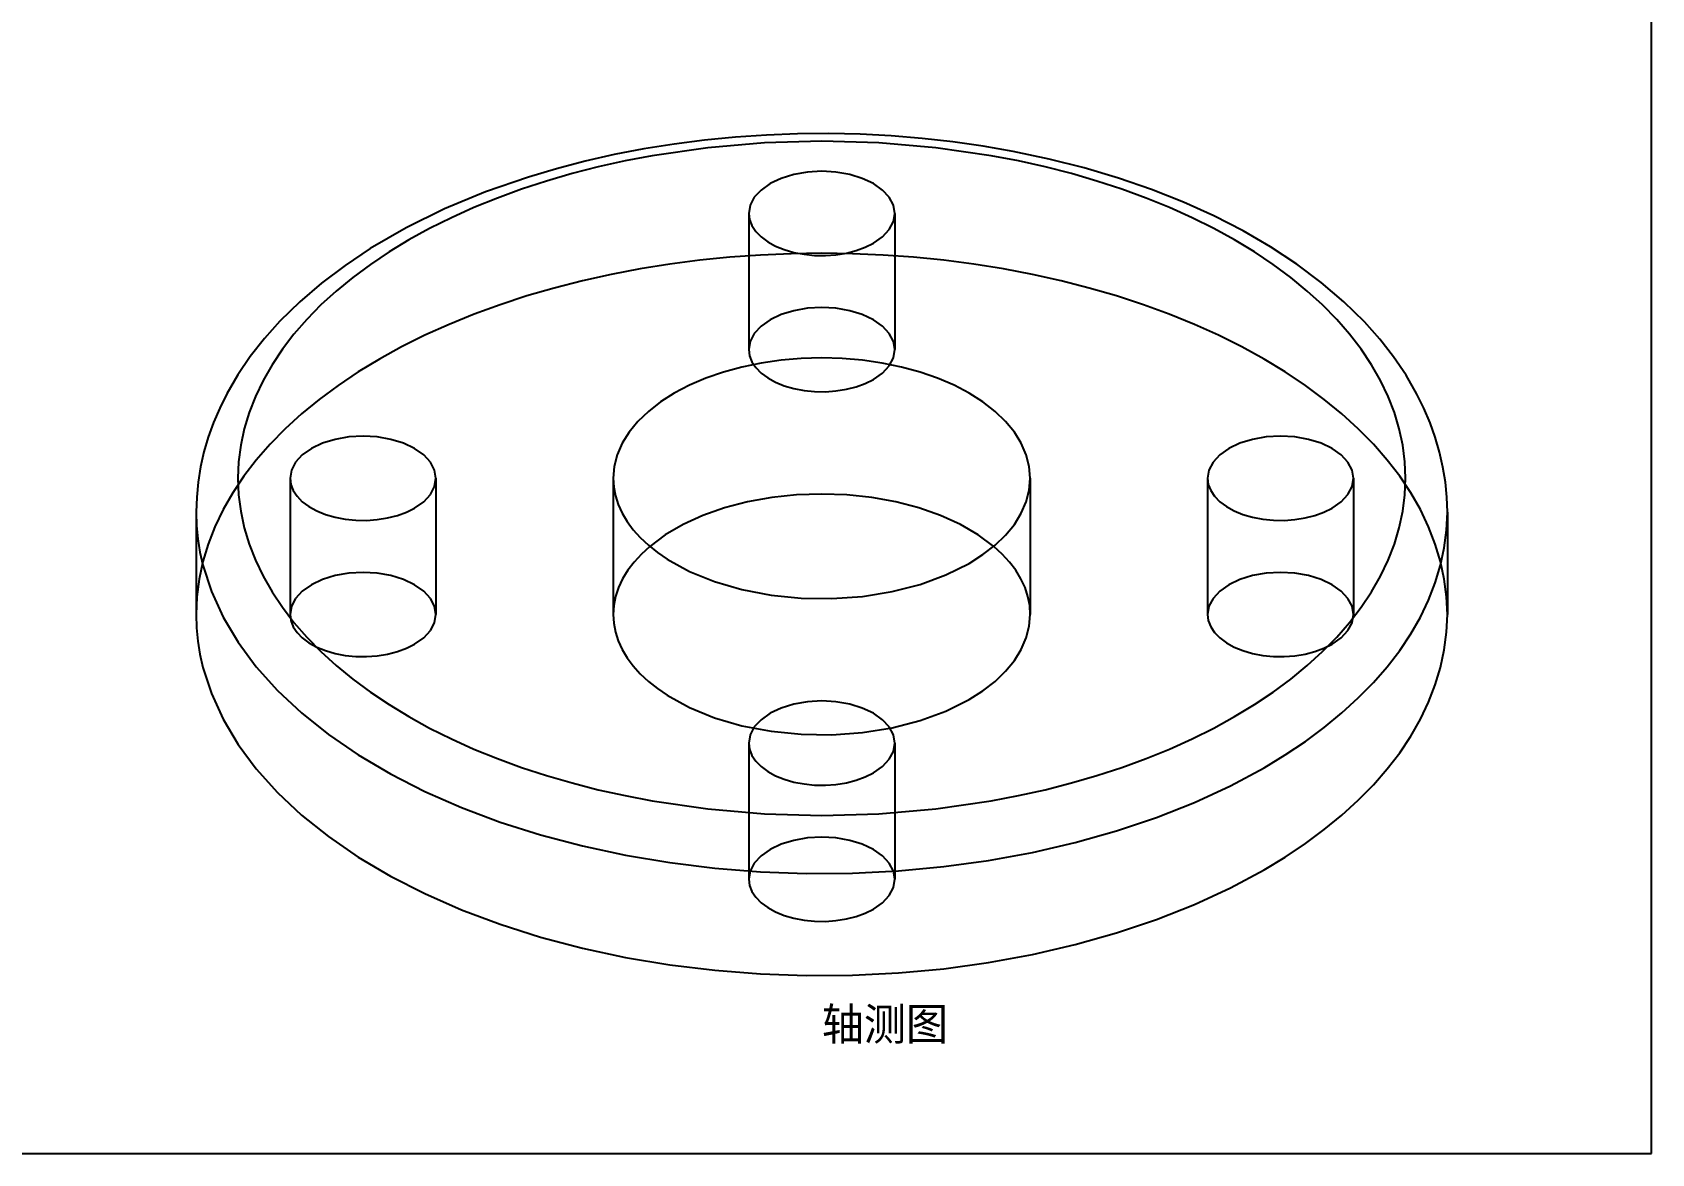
# Model space of a CAD drawing. Header units: metres. Extents: x 10 to 410, y 10 to 287.
# Drawn here: x 210 to 410, y 10 to 148.5 of the extents above; entities that cross this region are included whole.
import ezdxf

# ---------------------------------------------------------------- set-up
doc = ezdxf.new("R2010")
doc.units = ezdxf.units.M

msp = doc.modelspace()

# ---------------------------------------------------------------- linework, layer by layer
at = {"layer": 'BORDER'}
for p, q in [((410, 10), (410, 287)), ((10, 10), (410, 10))]:
    msp.add_line(p, q, dxfattribs=at)
at = {"layer": 'HIDDEN'}
for p, q in [((298.485393, 126.135602), (298.485393, 109.31184)), ((316.514607, 126.135602), (316.514607, 109.31184)), ((292.425749, 120.350854), (288.725392, 119.871109)), ((296.162421, 120.725193), (292.425749, 120.350854)), ((299.926406, 120.993223), (296.162421, 120.725193)), ((303.708636, 121.154301), (299.926406, 120.993223)), ((307.5, 121.208036), (303.708636, 121.154301)), ((311.291364, 121.154301), (307.5, 121.208036)), ((315.073594, 120.993223), (311.291364, 121.154301)), ((318.837579, 120.725193), (315.073594, 120.993223)), ((322.574251, 120.350854), (318.837579, 120.725193)), ((326.274608, 119.871109), (322.574251, 120.350854)), ((281.469174, 118.600274), (277.930793, 117.812246)), ((285.070266, 119.287113), (281.469174, 118.600274)), ((288.725392, 119.871109), (285.070266, 119.287113)), ((329.929734, 119.287113), (326.274608, 119.871109)), ((333.530826, 118.600274), (329.929734, 119.287113)), ((337.069207, 117.812246), (333.530826, 118.600274)), ((274.463647, 116.924928), (271.076088, 115.940457)), ((277.930793, 117.812246), (274.463647, 116.924928)), ((340.536353, 116.924928), (337.069207, 117.812246)), ((343.923912, 115.940457), (340.536353, 116.924928)), ((267.776278, 114.861205), (264.572165, 113.689772)), ((271.076088, 115.940457), (267.776278, 114.861205)), ((304.050259, 114.12025), (302.491753, 113.639295)), ((305.741337, 114.416421), (304.050259, 114.12025)), ((307.5, 114.516426), (305.741337, 114.416421)), ((309.258663, 114.416421), (307.5, 114.516426)), ((310.949741, 114.12025), (309.258663, 114.416421)), ((312.508247, 113.639295), (310.949741, 114.12025)), ((347.223722, 114.861205), (343.923912, 115.940457)), ((350.427835, 113.689772), (347.223722, 114.861205)), ((261.471469, 112.428979), (258.481661, 111.081866)), ((264.572165, 113.689772), (261.471469, 112.428979)), ((300.004628, 112.203353), (299.171589, 111.303549)), ((301.12571, 112.992038), (300.004628, 112.203353)), ((302.491753, 113.639295), (301.12571, 112.992038)), ((313.87429, 112.992038), (312.508247, 113.639295)), ((314.995372, 112.203353), (313.87429, 112.992038)), ((315.828411, 111.303549), (314.995372, 112.203353)), ((353.528531, 112.428979), (350.427835, 113.689772)), ((356.518339, 111.081866), (353.528531, 112.428979)), ((258.481661, 111.081866), (255.609941, 109.651675)), ((298.658606, 110.327204), (298.485393, 109.31184)), ((299.171589, 111.303549), (298.658606, 110.327204)), ((316.341394, 110.327204), (315.828411, 111.303549)), ((316.514607, 109.31184), (316.341394, 110.327204)), ((359.390059, 109.651675), (356.518339, 111.081866)), ((252.86323, 108.141854), (250.248143, 106.55604)), ((255.609941, 109.651675), (252.86323, 108.141854)), ((298.485393, 109.31184), (298.582962, 108.548169)), ((298.582962, 108.548169), (298.873559, 107.801029)), ((315.828411, 107.320131), (316.341394, 108.296476)), ((316.341394, 108.296476), (316.514607, 109.31184)), ((362.13677, 108.141854), (359.390059, 109.651675)), ((364.751857, 106.55604), (362.13677, 108.141854)), ((250.248143, 106.55604), (247.770981, 104.898052)), ((298.873559, 107.801029), (299.350892, 107.086593)), ((299.350892, 107.086593), (300.004628, 106.420327)), ((300.004628, 106.420327), (300.820617, 105.816654)), ((313.87429, 105.631642), (314.995372, 106.420327)), ((314.995372, 106.420327), (315.828411, 107.320131)), ((367.229019, 104.898052), (364.751857, 106.55604)), ((247.770981, 104.898052), (245.437711, 103.171885)), ((300.820617, 105.816654), (301.781194, 105.288641)), ((301.781194, 105.288641), (302.865566, 104.847718)), ((302.865566, 104.847718), (304.050259, 104.50343)), ((304.050259, 104.50343), (305.309629, 104.263229)), ((305.309629, 104.263229), (306.616414, 104.132316)), ((306.616414, 104.132316), (307.942326, 104.113523)), ((307.942326, 104.113523), (309.258663, 104.207259)), ((309.258663, 104.207259), (310.53693, 104.411493)), ((310.53693, 104.411493), (311.749456, 104.721805)), ((311.749456, 104.721805), (312.869995, 105.131477)), ((312.869995, 105.131477), (313.87429, 105.631642)), ((369.562289, 103.171885), (367.229019, 104.898052)), ((245.437711, 103.171885), (243.253955, 101.381697)), ((371.746045, 101.381697), (369.562289, 103.171885)), ((243.253955, 101.381697), (241.224973, 99.531802)), ((373.775027, 99.531802), (371.746045, 101.381697)), ((241.224973, 99.531802), (239.355653, 97.626656)), ((375.644347, 97.626656), (373.775027, 99.531802)), ((239.355653, 97.626656), (237.6505, 95.670848)), ((377.3495, 95.670848), (375.644347, 97.626656)), ((237.6505, 95.670848), (236.113619, 93.66909)), ((378.886381, 93.66909), (377.3495, 95.670848)), ((236.113619, 93.66909), (234.748715, 91.626205)), ((241.822148, 93.421062), (241.822148, 76.5973)), ((259.851362, 93.421062), (259.851362, 76.5973)), ((281.743979, 93.421062), (281.743979, 76.5973)), ((333.256021, 93.421062), (333.256021, 76.5973)), ((355.148638, 93.421062), (355.148638, 76.5973)), ((373.177852, 93.421062), (373.177852, 76.5973)), ((380.251285, 91.626205), (378.886381, 93.66909)), ((234.748715, 91.626205), (233.559075, 89.547113)), ((381.440925, 89.547113), (380.251285, 91.626205)), ((233.559075, 89.547113), (232.547565, 87.436825)), ((382.452435, 87.436825), (381.440925, 89.547113)), ((232.547565, 87.436825), (231.716623, 85.300423)), ((383.283377, 85.300423), (382.452435, 87.436825)), ((231.716623, 85.300423), (231.068249, 83.143055)), ((285.226993, 84.06469), (284.318699, 83.078037)), ((286.261041, 85.009181), (285.226993, 84.06469)), ((329.773007, 84.06469), (328.738959, 85.009181)), ((330.681301, 83.078037), (329.773007, 84.06469)), ((383.931751, 83.143055), (383.283377, 85.300423)), ((231.068249, 83.143055), (230.604005, 80.969917)), ((283.541288, 82.054794), (282.89915, 81.000737)), ((284.318699, 83.078037), (283.541288, 82.054794)), ((331.458712, 82.054794), (330.681301, 83.078037)), ((332.10085, 81.000737), (331.458712, 82.054794)), ((384.395995, 80.969917), (383.931751, 83.143055)), ((230.604005, 80.969917), (230.325011, 78.786245)), ((244.462465, 80.277498), (243.341383, 79.488813)), ((245.828507, 80.924755), (244.462465, 80.277498)), ((247.387014, 81.405711), (245.828507, 80.924755)), ((249.078092, 81.701881), (247.387014, 81.405711)), ((250.836755, 81.801886), (249.078092, 81.701881)), ((252.595417, 81.701881), (250.836755, 81.801886)), ((254.286496, 81.405711), (252.595417, 81.701881)), ((255.845002, 80.924755), (254.286496, 81.405711)), ((257.211045, 80.277498), (255.845002, 80.924755)), ((258.332127, 79.488813), (257.211045, 80.277498)), ((282.89915, 81.000737), (282.39591, 79.921818)), ((332.60409, 79.921818), (332.10085, 81.000737)), ((357.788955, 80.277498), (356.667873, 79.488813)), ((359.154998, 80.924755), (357.788955, 80.277498)), ((360.713504, 81.405711), (359.154998, 80.924755)), ((362.404583, 81.701881), (360.713504, 81.405711)), ((364.163245, 81.801886), (362.404583, 81.701881)), ((365.921908, 81.701881), (364.163245, 81.801886)), ((367.612986, 81.405711), (365.921908, 81.701881)), ((369.171493, 80.924755), (367.612986, 81.405711)), ((370.537535, 80.277498), (369.171493, 80.924755)), ((371.658617, 79.488813), (370.537535, 80.277498)), ((384.674989, 78.786245), (384.395995, 80.969917)), ((230.325011, 78.786245), (230.231938, 76.5973)), ((242.508344, 78.589009), (241.995361, 77.612665)), ((243.341383, 79.488813), (242.508344, 78.589009)), ((259.165166, 78.589009), (258.332127, 79.488813)), ((259.678149, 77.612665), (259.165166, 78.589009)), ((282.03441, 78.824129), (281.81669, 77.713867)), ((282.39591, 79.921818), (282.03441, 78.824129)), ((332.96559, 78.824129), (332.60409, 79.921818)), ((333.18331, 77.713867), (332.96559, 78.824129)), ((355.834834, 78.589009), (355.321851, 77.612665)), ((356.667873, 79.488813), (355.834834, 78.589009)), ((372.491656, 78.589009), (371.658617, 79.488813)), ((373.004639, 77.612665), (372.491656, 78.589009)), ((384.768062, 76.5973), (384.674989, 78.786245)), ((241.995361, 77.612665), (241.822148, 76.5973)), ((241.822148, 76.5973), (241.919717, 75.833629)), ((259.851362, 76.5973), (259.678149, 77.612665)), ((259.678149, 75.581936), (259.851362, 76.5973)), ((281.81669, 77.713867), (281.743979, 76.5973)), ((281.743979, 76.5973), (281.813767, 75.503377)), ((333.131998, 75.139761), (333.256021, 76.5973)), ((333.256021, 76.5973), (333.18331, 77.713867)), ((355.321851, 77.612665), (355.148638, 76.5973)), ((355.148638, 76.5973), (355.246207, 75.833629)), ((373.177852, 76.5973), (373.004639, 77.612665)), ((373.004639, 75.581936), (373.177852, 76.5973)), ((241.919717, 75.833629), (242.210314, 75.086489)), ((242.210314, 75.086489), (242.687646, 74.372053)), ((242.687646, 74.372053), (243.341383, 73.705787)), ((258.332127, 73.705787), (259.165166, 74.605591)), ((259.165166, 74.605591), (259.678149, 75.581936)), ((281.813767, 75.503377), (282.02275, 74.415382)), ((282.02275, 74.415382), (282.369796, 73.339211)), ((332.761126, 73.696259), (333.131998, 75.139761)), ((355.246207, 75.833629), (355.536804, 75.086489)), ((355.536804, 75.086489), (356.014137, 74.372053)), ((356.014137, 74.372053), (356.667873, 73.705787)), ((371.658617, 73.705787), (372.491656, 74.605591)), ((372.491656, 74.605591), (373.004639, 75.581936)), ((243.341383, 73.705787), (244.157372, 73.102114)), ((244.157372, 73.102114), (245.117949, 72.574101)), ((245.117949, 72.574101), (246.202321, 72.133178)), ((246.202321, 72.133178), (247.387014, 71.78889)), ((253.873685, 71.696953), (255.086211, 72.007265)), ((255.086211, 72.007265), (256.20675, 72.416938)), ((256.20675, 72.416938), (257.211045, 72.917102)), ((257.211045, 72.917102), (258.332127, 73.705787)), ((282.369796, 73.339211), (282.853025, 72.280696)), ((282.853025, 72.280696), (283.469818, 71.245573)), ((331.29546, 70.906704), (332.146975, 72.280696)), ((332.146975, 72.280696), (332.761126, 73.696259)), ((356.667873, 73.705787), (357.483862, 73.102114)), ((357.483862, 73.102114), (358.444439, 72.574101)), ((358.444439, 72.574101), (359.528811, 72.133178)), ((359.528811, 72.133178), (360.713504, 71.78889)), ((367.200175, 71.696953), (368.412702, 72.007265)), ((368.412702, 72.007265), (369.53324, 72.416938)), ((369.53324, 72.416938), (370.537535, 72.917102)), ((370.537535, 72.917102), (371.658617, 73.705787)), ((247.387014, 71.78889), (248.646384, 71.548689)), ((248.646384, 71.548689), (249.953169, 71.417776)), ((249.953169, 71.417776), (251.279081, 71.398983)), ((251.279081, 71.398983), (252.595417, 71.492719)), ((252.595417, 71.492719), (253.873685, 71.696953)), ((283.469818, 71.245573), (284.216833, 70.239451)), ((284.216833, 70.239451), (285.090022, 69.267783)), ((330.214782, 69.587515), (331.29546, 70.906704)), ((360.713504, 71.78889), (361.972874, 71.548689)), ((361.972874, 71.548689), (363.279659, 71.417776)), ((363.279659, 71.417776), (364.605571, 71.398983)), ((364.605571, 71.398983), (365.921908, 71.492719)), ((365.921908, 71.492719), (367.200175, 71.696953)), ((285.090022, 69.267783), (286.084652, 68.335835)), ((286.084652, 68.335835), (287.195333, 67.448656)), ((327.409673, 67.163716), (328.915348, 68.335835)), ((328.915348, 68.335835), (330.214782, 69.587515)), ((287.195333, 67.448656), (288.416048, 66.611054)), ((288.416048, 66.611054), (291.160554, 65.102445)), ((322.842844, 64.653407), (325.712257, 66.082449)), ((325.712257, 66.082449), (327.409673, 67.163716)), ((291.160554, 65.102445), (294.258759, 63.842665)), ((319.641304, 63.482915), (322.842844, 64.653407)), ((294.258759, 63.842665), (297.643598, 62.858985)), ((297.643598, 62.858985), (301.241797, 62.172697)), ((301.241797, 62.172697), (304.975469, 61.798659)), ((308.763788, 61.744967), (312.52475, 62.012782)), ((312.52475, 62.012782), (316.176942, 62.596309)), ((316.176942, 62.596309), (319.641304, 63.482915)), ((298.485393, 60.706523), (298.485393, 43.88276)), ((304.975469, 61.798659), (308.763788, 61.744967)), ((316.514607, 60.706523), (316.514607, 43.88276)), ((302.491753, 48.210215), (301.12571, 47.562958)), ((304.050259, 48.691171), (302.491753, 48.210215)), ((305.741337, 48.987342), (304.050259, 48.691171)), ((307.5, 49.087346), (305.741337, 48.987342)), ((309.258663, 48.987342), (307.5, 49.087346)), ((310.949741, 48.691171), (309.258663, 48.987342)), ((312.508247, 48.210215), (310.949741, 48.691171)), ((313.87429, 47.562958), (312.508247, 48.210215)), ((300.004628, 46.774273), (299.171589, 45.874469)), ((301.12571, 47.562958), (300.004628, 46.774273)), ((314.995372, 46.774273), (313.87429, 47.562958)), ((315.828411, 45.874469), (314.995372, 46.774273)), ((298.658606, 44.898125), (298.485393, 43.88276)), ((299.171589, 45.874469), (298.658606, 44.898125)), ((316.341394, 44.898125), (315.828411, 45.874469)), ((316.514607, 43.88276), (316.341394, 44.898125)), ((298.485393, 43.88276), (298.582962, 43.119089)), ((298.582962, 43.119089), (298.873559, 42.371949)), ((298.873559, 42.371949), (299.350892, 41.657513)), ((315.828411, 41.891052), (316.341394, 42.867396)), ((316.341394, 42.867396), (316.514607, 43.88276)), ((299.350892, 41.657513), (300.004628, 40.991247)), ((300.004628, 40.991247), (300.820617, 40.387574)), ((300.820617, 40.387574), (301.781194, 39.859561)), ((312.869995, 39.702398), (313.87429, 40.202562)), ((313.87429, 40.202562), (314.995372, 40.991247)), ((314.995372, 40.991247), (315.828411, 41.891052)), ((301.781194, 39.859561), (302.865566, 39.418638)), ((302.865566, 39.418638), (304.050259, 39.07435)), ((304.050259, 39.07435), (305.309629, 38.834149)), ((305.309629, 38.834149), (306.616414, 38.703236)), ((306.616414, 38.703236), (307.942326, 38.684444)), ((307.942326, 38.684444), (309.258663, 38.778179)), ((309.258663, 38.778179), (310.53693, 38.982413)), ((310.53693, 38.982413), (311.749456, 39.292725)), ((311.749456, 39.292725), (312.869995, 39.702398))]:
    msp.add_line(p, q, dxfattribs=at)
at = {"layer": 'OUTLINE'}
for p, q in [((308.379894, 136), (304.522108, 135.968914)), ((312.235693, 135.916649), (308.379894, 136)), ((285.536121, 134.108182), (281.865286, 133.400809)), ((289.261514, 134.70535), (285.536121, 134.108182)), ((293.430699, 134.257712), (286.565581, 133.264888)), ((293.032178, 135.190969), (289.261514, 134.70535)), ((296.838772, 135.563948), (293.032178, 135.190969)), ((300.431312, 134.857257), (293.430699, 134.257712)), ((300.671899, 135.823456), (296.838772, 135.563948)), ((307.5, 135.057749), (300.431312, 134.857257)), ((304.522108, 135.968914), (300.671899, 135.823456)), ((314.568688, 134.857257), (307.5, 135.057749)), ((316.079891, 135.719051), (312.235693, 135.916649)), ((321.569301, 134.257712), (314.568688, 134.857257)), ((319.902815, 135.407652), (316.079891, 135.719051)), ((323.69474, 134.983152), (319.902815, 135.407652)), ((328.434419, 133.264888), (321.569301, 134.257712)), ((327.445884, 134.446511), (323.69474, 134.983152)), ((331.146411, 133.798941), (327.445884, 134.446511)), ((278.258239, 132.584832), (274.724158, 131.662108)), ((281.865286, 133.400809), (278.258239, 132.584832)), ((283.204562, 132.623838), (279.902073, 131.888345)), ((286.565581, 133.264888), (283.204562, 132.623838)), ((331.795438, 132.623838), (328.434419, 133.264888)), ((335.590458, 132.858716), (331.146411, 133.798941)), ((335.097927, 131.888345), (331.795438, 132.623838)), ((339.9302, 131.757846), (335.590458, 132.858716)), ((271.272163, 130.634749), (265.966571, 128.788939)), ((273.504349, 130.141342), (270.424526, 129.13404)), ((274.724158, 131.662108), (271.272163, 130.634749)), ((276.66607, 131.060182), (273.504349, 130.141342)), ((279.902073, 131.888345), (276.66607, 131.060182)), ((302.491753, 130.463057), (301.12571, 129.8158)), ((304.050259, 130.944013), (302.491753, 130.463057)), ((305.741337, 131.240183), (304.050259, 130.944013)), ((307.5, 131.340188), (305.741337, 131.240183)), ((309.258663, 131.240183), (307.5, 131.340188)), ((310.949741, 130.944013), (309.258663, 131.240183)), ((312.508247, 130.463057), (310.949741, 130.944013)), ((313.87429, 129.8158), (312.508247, 130.463057)), ((338.33393, 131.060182), (335.097927, 131.888345)), ((341.495651, 130.141342), (338.33393, 131.060182)), ((344.149741, 130.500016), (339.9302, 131.757846)), ((344.575474, 129.13404), (341.495651, 130.141342)), ((348.233817, 129.089185), (344.149741, 130.500016)), ((265.966571, 128.788939), (260.91994, 126.692703)), ((267.434021, 128.040702), (264.540038, 126.863963)), ((270.424526, 129.13404), (267.434021, 128.040702)), ((299.171589, 128.127311), (298.658606, 127.150967)), ((300.004628, 129.027115), (299.171589, 128.127311)), ((301.12571, 129.8158), (300.004628, 129.027115)), ((314.995372, 129.027115), (313.87429, 129.8158)), ((315.828411, 128.127311), (314.995372, 129.027115)), ((316.341394, 127.150967), (315.828411, 128.127311)), ((347.565979, 128.040702), (344.575474, 129.13404)), ((350.459962, 126.863963), (347.565979, 128.040702)), ((352.167798, 127.529586), (348.233817, 129.089185)), ((260.91994, 126.692703), (256.162664, 124.356247)), ((264.540038, 126.863963), (261.74955, 125.606657)), ((298.658606, 127.150967), (298.485393, 126.135602)), ((298.485393, 126.135602), (298.582962, 125.371931)), ((316.514607, 126.135602), (316.341394, 127.150967)), ((316.341394, 125.120238), (316.514607, 126.135602)), ((353.25045, 125.606657), (350.459962, 126.863963)), ((355.937689, 125.825726), (352.167798, 127.529586)), ((256.162664, 124.356247), (251.723281, 121.790298)), ((259.069279, 124.271813), (256.505681, 122.862646)), ((261.74955, 125.606657), (259.069279, 124.271813)), ((298.582962, 125.371931), (298.873559, 124.624791)), ((298.873559, 124.624791), (299.350892, 123.910355)), ((314.995372, 123.244089), (315.828411, 124.143893)), ((315.828411, 124.143893), (316.341394, 125.120238)), ((355.930721, 124.271813), (353.25045, 125.606657)), ((358.494319, 122.862646), (355.930721, 124.271813)), ((359.530127, 123.982385), (355.937689, 125.825726)), ((256.505681, 122.862646), (254.064933, 121.382552)), ((299.350892, 123.910355), (300.004628, 123.244089)), ((300.004628, 123.244089), (300.820617, 122.640416)), ((300.820617, 122.640416), (301.781194, 122.112403)), ((301.781194, 122.112403), (302.865566, 121.67148)), ((312.869995, 121.95524), (313.87429, 122.455404)), ((313.87429, 122.455404), (314.995372, 123.244089)), ((360.935067, 121.382552), (358.494319, 122.862646)), ((362.932382, 122.004617), (359.530127, 123.982385)), ((366.170369, 119.87077), (362.932382, 122.004617)), ((251.723281, 121.790298), (248.615926, 119.720047)), ((254.064933, 121.382552), (251.752915, 119.835097)), ((302.865566, 121.67148), (304.050259, 121.327192)), ((304.050259, 121.327192), (305.309629, 121.086991)), ((305.309629, 121.086991), (306.616414, 120.956078)), ((306.616414, 120.956078), (307.942326, 120.937286)), ((307.942326, 120.937286), (309.258663, 121.031021)), ((309.258663, 121.031021), (310.53693, 121.235255)), ((310.53693, 121.235255), (311.749456, 121.545567)), ((311.749456, 121.545567), (312.869995, 121.95524)), ((363.247085, 119.835097), (360.935067, 121.382552)), ((248.615926, 119.720047), (245.713622, 117.531431)), ((249.575197, 118.224008), (247.537024, 116.553166)), ((251.752915, 119.835097), (249.575197, 118.224008)), ((365.424803, 118.224008), (363.247085, 119.835097)), ((367.462976, 116.553166), (365.424803, 118.224008)), ((369.189013, 117.609464), (366.170369, 119.87077)), ((245.713622, 117.531431), (243.026835, 115.229248)), ((247.537024, 116.553166), (245.643308, 114.826597)), ((369.356692, 114.826597), (367.462976, 116.553166)), ((371.976664, 115.226045), (369.189013, 117.609464)), ((243.026835, 115.229248), (240.565866, 112.818432)), ((245.643308, 114.826597), (243.89861, 113.048461)), ((371.10139, 113.048461), (369.356692, 114.826597)), ((374.521866, 112.726008), (371.976664, 115.226045)), ((240.565866, 112.818432), (238.65067, 110.677512)), ((243.89861, 113.048461), (242.307133, 111.22304)), ((372.692867, 111.22304), (371.10139, 113.048461)), ((376.414744, 110.599363), (374.521866, 112.726008)), ((238.65067, 110.677512), (236.914175, 108.464721)), ((242.307133, 111.22304), (240.872711, 109.354733)), ((374.127289, 109.354733), (372.692867, 111.22304)), ((378.131547, 108.402129), (376.414744, 110.599363)), ((236.914175, 108.464721), (235.363023, 106.184103)), ((240.872711, 109.354733), (239.598801, 107.44804)), ((302.47525, 108.00558), (300.023422, 107.651)), ((304.975469, 108.219703), (302.47525, 108.00558)), ((307.5, 108.291308), (304.975469, 108.219703)), ((310.024531, 108.219703), (307.5, 108.291308)), ((312.52475, 108.00558), (310.024531, 108.219703)), ((314.976578, 107.651), (312.52475, 108.00558)), ((375.401199, 107.44804), (374.127289, 109.354733)), ((379.665788, 106.138272), (378.131547, 108.402129)), ((235.363023, 106.184103), (234.003998, 103.840395)), ((239.598801, 107.44804), (238.48847, 105.507555)), ((295.358696, 106.535448), (293.190722, 105.78522)), ((297.643598, 107.159378), (295.358696, 106.535448)), ((300.023422, 107.651), (297.643598, 107.159378)), ((317.356402, 107.159378), (314.976578, 107.651)), ((319.641304, 106.535448), (317.356402, 107.159378)), ((321.809278, 105.78522), (319.641304, 106.535448)), ((376.51153, 105.507555), (375.401199, 107.44804)), ((381.010842, 103.812432), (379.665788, 106.138272)), ((238.48847, 105.507555), (237.544394, 103.537952)), ((291.160554, 104.915918), (289.287743, 103.935914)), ((293.190722, 105.78522), (291.160554, 104.915918)), ((323.839446, 104.915918), (321.809278, 105.78522)), ((325.712257, 103.935914), (323.839446, 104.915918)), ((377.455606, 103.537952), (376.51153, 105.507555)), ((233.134231, 102.086844), (232.373668, 100.304994)), ((234.003998, 103.840395), (233.134231, 102.086844)), ((237.544394, 103.537952), (236.768848, 101.543977)), ((287.590327, 102.854646), (286.084652, 101.682528)), ((289.287743, 103.935914), (287.590327, 102.854646)), ((327.409673, 102.854646), (325.712257, 103.935914)), ((328.915348, 101.682528), (327.409673, 102.854646)), ((378.231152, 101.543977), (377.455606, 103.537952)), ((381.877236, 102.061961), (381.010842, 103.812432)), ((382.634826, 100.283342), (381.877236, 102.061961)), ((232.373668, 100.304994), (231.725032, 98.497899)), ((236.768848, 101.543977), (236.163699, 99.530433)), ((284.785218, 100.430848), (283.70454, 99.111659)), ((286.084652, 101.682528), (284.785218, 100.430848)), ((330.214782, 100.430848), (328.915348, 101.682528)), ((331.29546, 99.111659), (330.214782, 100.430848)), ((378.836301, 99.530433), (378.231152, 101.543977)), ((383.28091, 98.47962), (382.634826, 100.283342)), ((231.725032, 98.497899), (231.190702, 96.668965)), ((236.163699, 99.530433), (235.730405, 97.502171)), ((247.387014, 98.229473), (245.828507, 97.748517)), ((249.078092, 98.525644), (247.387014, 98.229473)), ((250.836755, 98.625648), (249.078092, 98.525644)), ((252.595417, 98.525644), (250.836755, 98.625648)), ((254.286496, 98.229473), (252.595417, 98.525644)), ((255.845002, 97.748517), (254.286496, 98.229473)), ((283.70454, 99.111659), (282.853025, 97.737667)), ((332.146975, 97.737667), (331.29546, 99.111659)), ((360.713504, 98.229473), (359.154998, 97.748517)), ((362.404583, 98.525644), (360.713504, 98.229473)), ((364.163245, 98.625648), (362.404583, 98.525644)), ((365.921908, 98.525644), (364.163245, 98.625648)), ((367.612986, 98.229473), (365.921908, 98.525644)), ((369.171493, 97.748517), (367.612986, 98.229473)), ((379.269595, 97.502171), (378.836301, 99.530433)), ((383.813126, 96.65418), (383.28091, 98.47962)), ((231.190702, 96.668965), (230.77271, 94.821943)), ((235.730405, 97.502171), (235.47001, 95.464078)), ((243.341383, 96.312575), (242.508344, 95.412771)), ((244.462465, 97.10126), (243.341383, 96.312575)), ((245.828507, 97.748517), (244.462465, 97.10126)), ((257.211045, 97.10126), (255.845002, 97.748517)), ((258.332127, 96.312575), (257.211045, 97.10126)), ((259.165166, 95.412771), (258.332127, 96.312575)), ((282.238874, 96.322103), (281.868002, 94.878601)), ((282.853025, 97.737667), (282.238874, 96.322103)), ((332.761126, 96.322103), (332.146975, 97.737667)), ((333.131998, 94.878601), (332.761126, 96.322103)), ((356.667873, 96.312575), (355.834834, 95.412771)), ((357.788955, 97.10126), (356.667873, 96.312575)), ((359.154998, 97.748517), (357.788955, 97.10126)), ((370.537535, 97.10126), (369.171493, 97.748517)), ((371.658617, 96.312575), (370.537535, 97.10126)), ((372.491656, 95.412771), (371.658617, 96.312575)), ((379.52999, 95.464078), (379.269595, 97.502171)), ((384.229455, 94.810758), (383.813126, 96.65418)), ((230.77271, 94.821943), (230.472747, 92.960937)), ((235.47001, 95.464078), (235.383143, 93.421062)), ((241.995361, 94.436427), (241.822148, 93.421062)), ((242.508344, 95.412771), (241.995361, 94.436427)), ((259.678149, 94.436427), (259.165166, 95.412771)), ((259.851362, 93.421062), (259.678149, 94.436427)), ((281.868002, 94.878601), (281.743979, 93.421062)), ((333.256021, 93.421062), (333.131998, 94.878601)), ((355.321851, 94.436427), (355.148638, 93.421062)), ((355.834834, 95.412771), (355.321851, 94.436427)), ((373.004639, 94.436427), (372.491656, 95.412771)), ((373.177852, 93.421062), (373.004639, 94.436427)), ((379.616857, 93.421062), (379.52999, 95.464078)), ((384.528219, 92.953432), (384.229455, 94.810758)), ((230.472747, 92.960937), (230.292156, 91.090396)), ((235.383143, 93.421062), (235.47001, 91.378047)), ((241.822148, 93.421062), (241.919717, 92.657391)), ((241.919717, 92.657391), (242.210314, 91.910251)), ((259.165166, 91.429354), (259.678149, 92.405698)), ((259.678149, 92.405698), (259.851362, 93.421062)), ((281.743979, 93.421062), (281.813767, 92.327139)), ((281.813767, 92.327139), (282.02275, 91.239144)), ((333.131998, 91.963523), (333.256021, 93.421062)), ((355.148638, 93.421062), (355.246207, 92.657391)), ((355.246207, 92.657391), (355.536804, 91.910251)), ((372.491656, 91.429354), (373.004639, 92.405698)), ((373.004639, 92.405698), (373.177852, 93.421062)), ((379.52999, 91.378047), (379.616857, 93.421062)), ((384.708085, 91.08663), (384.528219, 92.953432)), ((230.292156, 91.090396), (230.231938, 89.215122)), ((235.47001, 91.378047), (235.730405, 89.339953)), ((242.210314, 91.910251), (242.687646, 91.195815)), ((242.687646, 91.195815), (243.341383, 90.529549)), ((243.341383, 90.529549), (244.157372, 89.925876)), ((257.211045, 89.740864), (258.332127, 90.529549)), ((258.332127, 90.529549), (259.165166, 91.429354)), ((282.02275, 91.239144), (282.369796, 90.162973)), ((282.369796, 90.162973), (282.853025, 89.104458)), ((298.340712, 90.495502), (295.497659, 89.754255)), ((301.318126, 91.03287), (298.340712, 90.495502)), ((304.386224, 91.358477), (301.318126, 91.03287)), ((307.5, 91.467546), (304.386224, 91.358477)), ((310.613776, 91.358477), (307.5, 91.467546)), ((313.681874, 91.03287), (310.613776, 91.358477)), ((316.659288, 90.495502), (313.681874, 91.03287)), ((319.502341, 89.754255), (316.659288, 90.495502)), ((332.146975, 89.104458), (332.761126, 90.520021)), ((332.761126, 90.520021), (333.131998, 91.963523)), ((355.536804, 91.910251), (356.014137, 91.195815)), ((356.014137, 91.195815), (356.667873, 90.529549)), ((356.667873, 90.529549), (357.483862, 89.925876)), ((370.537535, 89.740864), (371.658617, 90.529549)), ((371.658617, 90.529549), (372.491656, 91.429354)), ((379.269595, 89.339953), (379.52999, 91.378047)), ((384.768062, 89.215122), (384.708085, 91.08663)), ((230.231938, 89.215122), (230.231938, 76.5973)), ((230.231938, 89.215122), (230.284296, 87.573125)), ((235.730405, 89.339953), (236.163699, 87.311692)), ((244.157372, 89.925876), (245.117949, 89.397863)), ((245.117949, 89.397863), (246.202321, 88.95694)), ((246.202321, 88.95694), (247.387014, 88.612652)), ((247.387014, 88.612652), (248.646384, 88.372451)), ((248.646384, 88.372451), (249.953169, 88.241538)), ((249.953169, 88.241538), (251.279081, 88.222746)), ((251.279081, 88.222746), (252.595417, 88.316481)), ((252.595417, 88.316481), (253.873685, 88.520715)), ((253.873685, 88.520715), (255.086211, 88.831027)), ((255.086211, 88.831027), (256.20675, 89.2407)), ((256.20675, 89.2407), (257.211045, 89.740864)), ((282.853025, 89.104458), (283.469818, 88.069335)), ((283.469818, 88.069335), (284.216833, 87.063213)), ((292.830674, 88.820004), (290.378879, 87.706453)), ((295.497659, 89.754255), (292.830674, 88.820004)), ((322.169326, 88.820004), (319.502341, 89.754255)), ((324.621121, 87.706453), (322.169326, 88.820004)), ((331.29546, 87.730466), (332.146975, 89.104458)), ((357.483862, 89.925876), (358.444439, 89.397863)), ((358.444439, 89.397863), (359.528811, 88.95694)), ((359.528811, 88.95694), (360.713504, 88.612652)), ((360.713504, 88.612652), (361.972874, 88.372451)), ((361.972874, 88.372451), (363.279659, 88.241538)), ((363.279659, 88.241538), (364.605571, 88.222746)), ((364.605571, 88.222746), (365.921908, 88.316481)), ((365.921908, 88.316481), (367.200175, 88.520715)), ((367.200175, 88.520715), (368.412702, 88.831027)), ((368.412702, 88.831027), (369.53324, 89.2407)), ((369.53324, 89.2407), (370.537535, 89.740864)), ((378.836301, 87.311692), (379.269595, 89.339953)), ((384.674989, 87.026177), (384.768062, 89.215122)), ((384.768062, 89.215122), (384.768062, 76.5973)), ((230.284296, 87.573125), (230.4413, 85.933353)), ((236.163699, 87.311692), (236.768848, 85.298148)), ((284.216833, 87.063213), (285.090022, 86.091545)), ((285.090022, 86.091545), (286.084652, 85.159597)), ((288.178241, 86.429936), (286.261041, 85.009181)), ((290.378879, 87.706453), (288.178241, 86.429936)), ((326.821759, 86.429936), (324.621121, 87.706453)), ((328.738959, 85.009181), (326.821759, 86.429936)), ((328.915348, 85.159597), (330.214782, 86.411277)), ((330.214782, 86.411277), (331.29546, 87.730466)), ((378.231152, 85.298148), (378.836301, 87.311692)), ((384.395995, 84.842505), (384.674989, 87.026177)), ((230.4413, 85.933353), (230.702735, 84.298028)), ((230.702735, 84.298028), (231.068249, 82.669367)), ((236.768848, 85.298148), (237.544394, 83.304173)), ((286.084652, 85.159597), (287.195333, 84.272418)), ((287.195333, 84.272418), (288.416048, 83.434816)), ((327.409673, 83.987479), (328.915348, 85.159597)), ((377.455606, 83.304173), (378.231152, 85.298148)), ((383.931751, 82.669367), (384.395995, 84.842505)), ((231.068249, 82.669367), (232.109388, 79.440854)), ((237.544394, 83.304173), (238.48847, 81.33457)), ((288.416048, 83.434816), (291.160554, 81.926207)), ((322.842844, 81.477169), (325.712257, 82.906211)), ((325.712257, 82.906211), (327.409673, 83.987479)), ((376.51153, 81.33457), (377.455606, 83.304173)), ((383.283377, 80.511999), (383.931751, 82.669367)), ((238.48847, 81.33457), (239.598801, 79.394085)), ((291.160554, 81.926207), (294.258759, 80.666427)), ((294.258759, 80.666427), (297.643598, 79.682747)), ((316.176942, 79.420071), (319.641304, 80.306677)), ((319.641304, 80.306677), (322.842844, 81.477169)), ((375.401199, 79.394085), (376.51153, 81.33457)), ((382.452435, 78.375597), (383.283377, 80.511999)), ((232.109388, 79.440854), (233.559075, 76.265309)), ((239.598801, 79.394085), (240.872711, 77.487392)), ((297.643598, 79.682747), (301.241797, 78.99646)), ((301.241797, 78.99646), (304.975469, 78.622421)), ((304.975469, 78.622421), (308.763788, 78.568729)), ((308.763788, 78.568729), (312.52475, 78.836545)), ((312.52475, 78.836545), (316.176942, 79.420071)), ((374.127289, 77.487392), (375.401199, 79.394085)), ((381.440925, 76.265309), (382.452435, 78.375597)), ((230.231938, 76.5973), (230.284296, 74.955303)), ((233.559075, 76.265309), (235.409455, 73.159939)), ((240.872711, 77.487392), (242.307133, 75.619085)), ((372.692867, 75.619085), (374.127289, 77.487392)), ((380.251285, 74.186217), (381.440925, 76.265309)), ((384.674989, 74.408355), (384.768062, 76.5973)), ((230.284296, 74.955303), (230.4413, 73.315531)), ((242.307133, 75.619085), (243.89861, 73.793664)), ((371.10139, 73.793664), (372.692867, 75.619085)), ((378.886381, 72.143332), (380.251285, 74.186217)), ((384.395995, 72.224683), (384.674989, 74.408355)), ((230.4413, 73.315531), (230.702735, 71.680206)), ((235.409455, 73.159939), (237.6505, 70.141574)), ((243.89861, 73.793664), (245.643308, 72.015527)), ((245.643308, 72.015527), (247.537024, 70.288958)), ((367.462976, 70.288958), (369.356692, 72.015527)), ((369.356692, 72.015527), (371.10139, 73.793664)), ((377.3495, 70.141574), (378.886381, 72.143332)), ((383.931751, 70.051546), (384.395995, 72.224683)), ((230.702735, 71.680206), (231.068249, 70.051546)), ((231.068249, 70.051546), (232.109388, 66.823033)), ((237.6505, 70.141574), (240.270065, 67.226571)), ((247.537024, 70.288958), (249.575197, 68.618117)), ((365.424803, 68.618117), (367.462976, 70.288958)), ((375.644347, 68.185766), (377.3495, 70.141574)), ((383.283377, 67.894177), (383.931751, 70.051546)), ((249.575197, 68.618117), (251.752915, 67.007028)), ((363.247085, 67.007028), (365.424803, 68.618117)), ((373.775027, 66.28062), (375.644347, 68.185766)), ((232.109388, 66.823033), (233.559075, 63.647487)), ((240.270065, 67.226571), (243.253955, 64.430725)), ((251.752915, 67.007028), (254.064933, 65.459572)), ((360.935067, 65.459572), (363.247085, 67.007028)), ((371.746045, 64.430725), (373.775027, 66.28062)), ((382.452435, 65.757776), (383.283377, 67.894177)), ((243.253955, 64.430725), (246.586, 61.769188)), ((254.064933, 65.459572), (256.505681, 63.979479)), ((301.12571, 64.386721), (300.004628, 63.598036)), ((302.491753, 65.033978), (301.12571, 64.386721)), ((304.050259, 65.514933), (302.491753, 65.033978)), ((305.741337, 65.811104), (304.050259, 65.514933)), ((307.5, 65.911108), (305.741337, 65.811104)), ((309.258663, 65.811104), (307.5, 65.911108)), ((310.949741, 65.514933), (309.258663, 65.811104)), ((312.508247, 65.033978), (310.949741, 65.514933)), ((313.87429, 64.386721), (312.508247, 65.033978)), ((314.995372, 63.598036), (313.87429, 64.386721)), ((358.494319, 63.979479), (360.935067, 65.459572)), ((369.562289, 62.640537), (371.746045, 64.430725)), ((381.440925, 63.647487), (382.452435, 65.757776)), ((233.559075, 63.647487), (235.409455, 60.542118)), ((256.505681, 63.979479), (259.069279, 62.570312)), ((259.069279, 62.570312), (261.74955, 61.235468)), ((299.171589, 62.698231), (298.658606, 61.721887)), ((300.004628, 63.598036), (299.171589, 62.698231)), ((315.828411, 62.698231), (314.995372, 63.598036)), ((316.341394, 61.721887), (315.828411, 62.698231)), ((353.25045, 61.235468), (355.930721, 62.570312)), ((355.930721, 62.570312), (358.494319, 63.979479)), ((367.229019, 60.91437), (369.562289, 62.640537)), ((380.251285, 61.568396), (381.440925, 63.647487)), ((235.409455, 60.542118), (237.6505, 57.523753)), ((246.586, 61.769188), (250.248143, 59.256383)), ((261.74955, 61.235468), (264.540038, 59.978162)), ((298.658606, 61.721887), (298.485393, 60.706523)), ((298.485393, 60.706523), (298.582962, 59.942851)), ((316.514607, 60.706523), (316.341394, 61.721887)), ((316.341394, 59.691158), (316.514607, 60.706523)), ((350.459962, 59.978162), (353.25045, 61.235468)), ((364.751857, 59.256383), (367.229019, 60.91437)), ((378.886381, 59.525511), (380.251285, 61.568396)), ((250.248143, 59.256383), (254.220539, 56.905926)), ((264.540038, 59.978162), (267.434021, 58.801422)), ((267.434021, 58.801422), (270.424526, 57.708085)), ((298.582962, 59.942851), (298.873559, 59.195711)), ((298.873559, 59.195711), (299.350892, 58.481275)), ((299.350892, 58.481275), (300.004628, 57.81501)), ((314.995372, 57.81501), (315.828411, 58.714814)), ((315.828411, 58.714814), (316.341394, 59.691158)), ((344.575474, 57.708085), (347.565979, 58.801422)), ((347.565979, 58.801422), (350.459962, 59.978162)), ((362.13677, 57.670568), (364.751857, 59.256383)), ((377.3495, 57.523753), (378.886381, 59.525511)), ((237.6505, 57.523753), (240.270065, 54.608749)), ((254.220539, 56.905926), (258.481661, 54.730556)), ((270.424526, 57.708085), (273.504349, 56.700783)), ((273.504349, 56.700783), (276.66607, 55.781943)), ((300.004628, 57.81501), (300.820617, 57.211336)), ((300.820617, 57.211336), (301.781194, 56.683323)), ((301.781194, 56.683323), (302.865566, 56.2424)), ((302.865566, 56.2424), (304.050259, 55.898112)), ((310.53693, 55.806176), (311.749456, 56.116488)), ((311.749456, 56.116488), (312.869995, 56.52616)), ((312.869995, 56.52616), (313.87429, 57.026325)), ((313.87429, 57.026325), (314.995372, 57.81501)), ((338.33393, 55.781943), (341.495651, 56.700783)), ((341.495651, 56.700783), (344.575474, 57.708085)), ((357.969399, 55.435478), (362.13677, 57.670568)), ((375.644347, 55.567945), (377.3495, 57.523753)), ((240.270065, 54.608749), (243.253955, 51.812903)), ((258.481661, 54.730556), (263.008417, 52.742061)), ((276.66607, 55.781943), (279.902073, 54.953779)), ((279.902073, 54.953779), (283.204562, 54.218287)), ((283.204562, 54.218287), (286.565581, 53.577237)), ((304.050259, 55.898112), (305.309629, 55.657912)), ((305.309629, 55.657912), (306.616414, 55.526998)), ((306.616414, 55.526998), (307.942326, 55.508206)), ((307.942326, 55.508206), (309.258663, 55.601941)), ((309.258663, 55.601941), (310.53693, 55.806176)), ((328.434419, 53.577237), (331.795438, 54.218287)), ((331.795438, 54.218287), (335.097927, 54.953779)), ((335.097927, 54.953779), (338.33393, 55.781943)), ((353.528531, 53.383443), (357.969399, 55.435478)), ((373.775027, 53.662798), (375.644347, 55.567945)), ((263.008417, 52.742061), (267.776278, 50.951217)), ((286.565581, 53.577237), (293.430699, 52.584413)), ((293.430699, 52.584413), (300.431312, 51.984867)), ((314.568688, 51.984867), (321.569301, 52.584413)), ((321.569301, 52.584413), (328.434419, 53.577237)), ((348.838229, 51.525582), (353.528531, 53.383443)), ((371.746045, 51.812903), (373.775027, 53.662798)), ((243.253955, 51.812903), (246.586, 49.151366)), ((267.776278, 50.951217), (272.759404, 49.367728)), ((300.431312, 51.984867), (307.5, 51.784375)), ((307.5, 51.784375), (314.568688, 51.984867)), ((343.923912, 49.871965), (348.838229, 51.525582)), ((367.229019, 48.296549), (369.562289, 50.022716)), ((369.562289, 50.022716), (371.746045, 51.812903)), ((246.586, 49.151366), (250.248143, 46.638561)), ((272.759404, 49.367728), (277.930793, 48.000176)), ((277.930793, 48.000176), (283.26242, 46.855971)), ((333.530826, 47.212148), (338.812211, 48.431552)), ((338.812211, 48.431552), (343.923912, 49.871965)), ((364.751857, 46.638561), (367.229019, 48.296549)), ((250.248143, 46.638561), (254.220539, 44.288105)), ((283.26242, 46.855971), (288.725392, 45.941314)), ((322.574251, 45.461568), (328.108378, 46.220362)), ((328.108378, 46.220362), (333.530826, 47.212148)), ((362.13677, 45.052746), (364.751857, 46.638561)), ((254.220539, 44.288105), (258.481661, 42.112735)), ((288.725392, 45.941314), (294.290106, 45.261161)), ((294.290106, 45.261161), (299.926406, 44.819199)), ((299.926406, 44.819199), (305.603747, 44.617822)), ((305.603747, 44.617822), (311.291364, 44.658121)), ((311.291364, 44.658121), (316.958436, 44.939879)), ((316.958436, 44.939879), (322.574251, 45.461568)), ((357.969399, 42.817656), (362.13677, 45.052746)), ((258.481661, 42.112735), (263.008417, 40.12424)), ((353.528531, 40.765621), (357.969399, 42.817656)), ((263.008417, 40.12424), (267.776278, 38.333396)), ((348.838229, 38.907761), (353.528531, 40.765621)), ((267.776278, 38.333396), (272.759404, 36.749907)), ((343.923912, 37.254143), (348.838229, 38.907761)), ((272.759404, 36.749907), (277.930793, 35.382354)), ((338.812211, 35.81373), (343.923912, 37.254143)), ((277.930793, 35.382354), (283.26242, 34.238149)), ((283.26242, 34.238149), (288.725392, 33.323492)), ((328.108378, 33.60254), (333.530826, 34.594326)), ((333.530826, 34.594326), (338.812211, 35.81373)), ((288.725392, 33.323492), (294.290106, 32.643339)), ((294.290106, 32.643339), (299.926406, 32.201377)), ((299.926406, 32.201377), (305.603747, 32)), ((305.603747, 32), (311.291364, 32.0403)), ((311.291364, 32.0403), (316.958436, 32.322058)), ((316.958436, 32.322058), (322.574251, 32.843747)), ((322.574251, 32.843747), (328.108378, 33.60254))]:
    msp.add_line(p, q, dxfattribs=at)

# ---------------------------------------------------------------- texts
at = {"layer": 'TEXT'}
msp.add_text('轴测图', height=4, dxfattribs=at).set_placement((307.5, 24))

doc.saveas('drawing.dxf')
